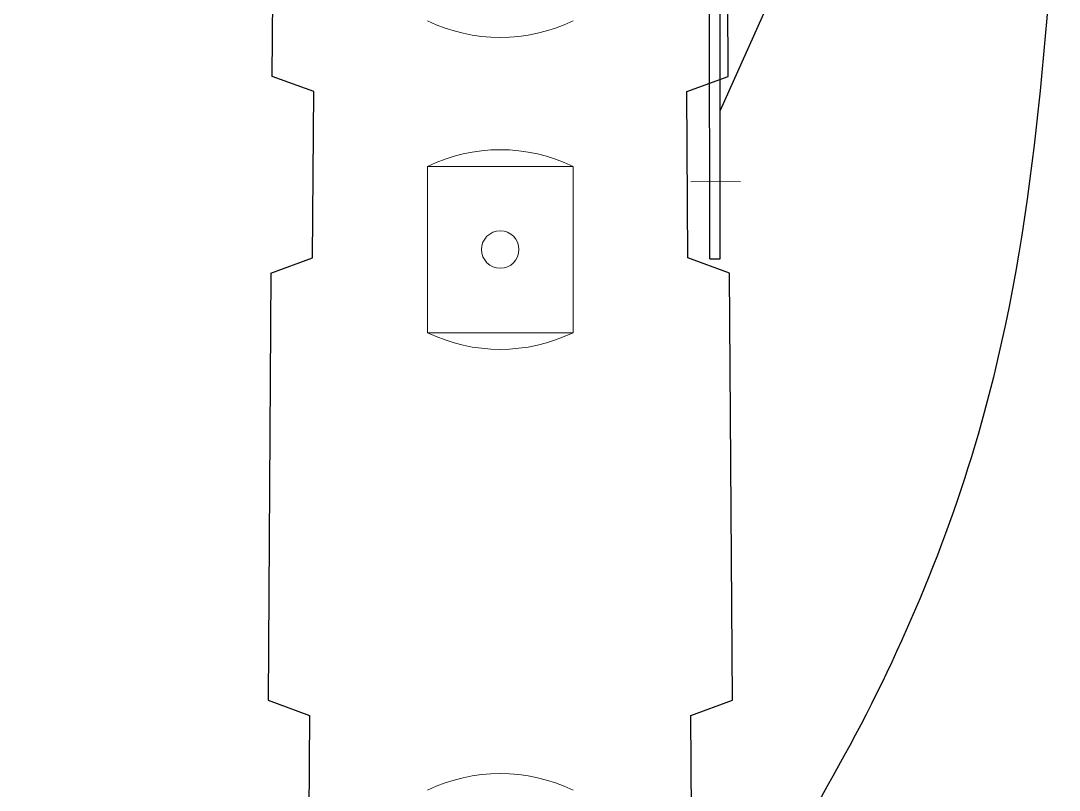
# Model space of a CAD drawing. Header units: millimetres. Extents: x -23083795 to 376618, y 113268 to 3804440.
# Drawn here: x 220127.4 to 220626.7, y 126183.3 to 126553.3 of the extents above; entities that cross this region are included whole.
import ezdxf

# ---------------------------------------------------------------- set-up
doc = ezdxf.new("R2010")
doc.units = ezdxf.units.MM
doc.header["$LTSCALE"] = 6
doc.linetypes.add('CENTER', pattern=[50.8, 31.75, -6.35, 6.35, -6.35])
doc.linetypes.add('HIDDEN', pattern=[9.525, 6.35, -3.175])
doc.layers.add('BULONG', color=7, linetype='Continuous')
doc.layers.add('Net manh', color=4, linetype='Continuous', lineweight=13)
doc.layers.add('Text', color=7, linetype='Continuous', lineweight=13)

# ---------------------------------------------------------------- blocks, each defined once
blk = doc.blocks.new('xa+tc nhin ngang')
at = {"color": 9, "linetype": 'HIDDEN', "ltscale": 100}
for p, q in [((-36.99, 45.25), (-36.99, 24.1)), ((-47.99, 29.5), (-47.99, 37.5)), ((-25.99, 29.5), (-25.99, 37.5)), ((-83, 11), (-75, 11)), ((-8, 11), (0, 11)), ((-8, 9), (0, 9)), ((0, 9), (-8, 9)), ((-88.53, 0), (-67.38, 0)), ((5.53, 0), (-15.62, 0)), ((-8, -9), (0, -9)), ((0, -9), (-8, -9)), ((-83, -11), (-75, -11)), ((-8, -11), (0, -11)), ((-47.99, -37.5), (-47.99, -29.5)), ((-36.99, -48.82), (-36.99, -27.67))]:
    blk.add_line(p, q, dxfattribs=at)
for p, q in [((-83, 37.5), (-75, 37.5)), ((-83, -37.5), (-83, 37.5)), ((-75, 37.5), (-75, 29.5)), ((0, 37.5), (-75, 37.5)), ((-75, -29.5), (-75, 37.5)), ((0, 37.5), (0, -37.5)), ((-8, 29.5), (-75, 29.5)), ((-18.32, -29.5), (-18.32, 29.5)), ((-13.32, -29.5), (-13.32, 29.5)), ((-8, 29.5), (-8, -37.5)), ((-8, 25), (-8, -25)), ((-8, 7.98), (-8, -7.98)), ((-75, -29.5), (-8, -29.5)), ((-8, -37.5), (-8, -29.5)), ((-83, -37.5), (-8, -37.5)), ((-18.32, -486.84), (-18.32, -37.5)), ((-13.32, -486.84), (-13.32, -37.5)), ((0, -37.5), (-8, -37.5)), ((-18.32, -74.04), (-63.32, -97.65)), ((-63.32, -316.04), (-63.32, -97.65)), ((-63.32, -316.04), (-18.32, -416.04)), ((-13.32, -486.84), (-18.32, -486.84))]:
    blk.add_line(p, q)
at = {"color": 9, "linetype": 'CENTER', "ltscale": 100}
blk.add_line((-22.21, 0), (11.28, 0), dxfattribs=at)
at = {"layer": 'Text', "color": 245}
for p, q in [((-54.18, 37.5), (-19.79, 37.5)), ((-28.04, -450.04), (-4.37, -450.04))]:
    blk.add_line(p, q, dxfattribs=at)

msp = doc.modelspace()

# ---------------------------------------------------------------- linework, layer by layer
for p, q in [((220248.26701, 126526.56857, -1.36858), (220248.63661, 126582.00935, -1.36858)), ((220467.55685, 126526.56857, -1.36858), (220467.18724, 126582.00935, -1.36858)), ((220268.21904, 126519.30663, -1.36858), (220248.26701, 126526.56857, -1.36858)), ((220447.60481, 126519.30663, -1.36858), (220467.55685, 126526.56857, -1.36858)), ((220267.6857, 126439.30663, -1.36858), (220268.21904, 126519.30663, -1.36858)), ((220448.13815, 126439.30663, -1.36858), (220447.60481, 126519.30663, -1.36858)), ((220247.63661, 126432.00935, -1.36858), (220267.6857, 126439.30663, -1.36858)), ((220468.18724, 126432.00935, -1.36858), (220448.13815, 126439.30663, -1.36858)), ((220247.63661, 126432.00935, -1.36858), (220246.26701, 126226.56857, -1.36858)), ((220469.55685, 126226.56857, -1.36858), (220468.18724, 126432.00935, -1.36858)), ((220246.26701, 126226.56857, -1.36858), (220266.21904, 126219.30663, -1.36858)), ((220449.60481, 126219.30663, -1.36858), (220469.55685, 126226.56857, -1.36858)), ((220266.21904, 126219.30663, -1.36858), (220265.6857, 126139.30663, -1.36858)), ((220450.13815, 126139.30663, -1.36858), (220449.60481, 126219.30663, -1.36858))]:
    msp.add_line(p, q)
at = {"color": 1}
msp.add_open_spline([(220626.69551, 126642.45871, -1.36858), (220620.90492, 126548.626, -1.36858), (220607.75588, 126335.55429, -1.36858), (220420.26681, 126006.27218, -1.36858), (220105.37628, 125768.52715, -1.36858), (219952.80386, 125471.57743, -1.36858), (219973.50172, 125148.99991, -1.36858), (219781.14996, 124748.55628, -1.36858), (219421.54051, 124334.63616, -1.36858), (219400.41606, 123960.08663, -1.36858), (219392.42703, 123818.43624, -1.36858)], degree=3, knots=[0, 0, 0, 0, 5.595702933, 12.706506622, 21.767396554, 29.322896717, 31.186601245, 41.008819934, 54.693952935, 63.01731741, 63.01731741, 63.01731741, 63.01731741], dxfattribs=at)
at = {"layer": 'Net manh', "ltscale": 10, "elevation": -1.36858}
msp.add_lwpolyline([(220392.91193, 126403.30663), (220322.91193, 126403.30663), (220322.91193, 126483.30663), (220392.91193, 126483.30663)], close=True, dxfattribs=at)
at = {"layer": 'Net manh', "ltscale": 10}
msp.add_circle((220357.91193, 126443.30663, -1.36858), 9, dxfattribs=at)
for centre, start, end in [((220357.91193, 126625.86913, -1.36858), 244.2499969, 295.7500031), ((220357.91193, 126410.74413, -1.36858), 64.2499969, 115.7500031), ((220357.91193, 126475.86913, -1.36858), 244.2499969, 295.7500031), ((220357.91193, 126110.74413, -1.36858), 64.2499969, 115.7500031)]:
    msp.add_arc(centre, 80.5625, start, end, dxfattribs=at)

# ---------------------------------------------------------------- block references
at = {"layer": 'BULONG', "color": 1, "extrusion": (0, 0, -1), "xscale": 1.007432505352144, "yscale": 1.007432505352199, "zscale": -1.007432505352144, "rotation": 359.9563169153269}
msp.add_blockref('xa+tc nhin ngang', (-220444.87148, 126929.30663, 1.36858), dxfattribs=at)

doc.saveas('drawing.dxf')
